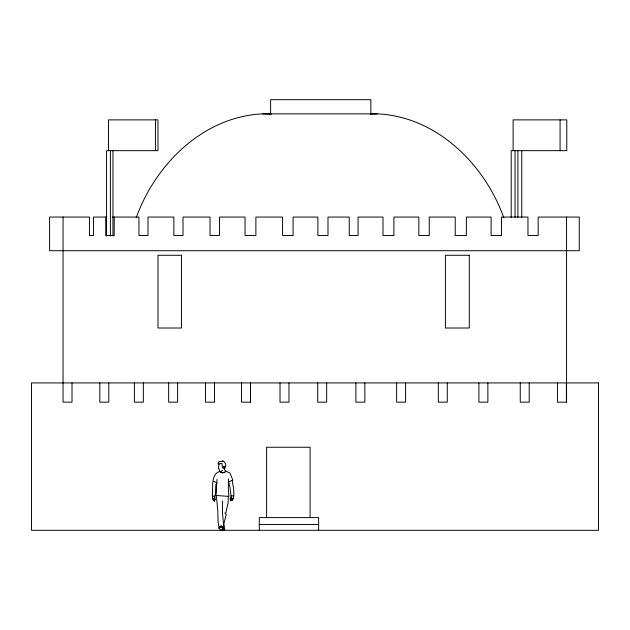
<?xml version="1.0" encoding="UTF-8"?>
<svg xmlns="http://www.w3.org/2000/svg" width="630" height="630" viewBox="0 0 630 630"><rect width="100%" height="100%" fill="white"/><g stroke="black" fill="none" stroke-linecap="round" stroke-linejoin="round"><path stroke-width="0.94" d="M228.572 478.784L228.296 488.478L228.918 496.401L215.995 495.456L216.98 479.328M228.643 482.013L230.029 487.62L231.029 495.763L233.478 495.92L233.407 498.393L232.163 500.267C228.194 502.086 232.446 498.968 231.612 497.101L230.958 498.81L230.021 499.212L231.178 495.731M219.012 528.09L219.72 526.357L221.721 525.877L222.862 527.113L222.673 528.735L221.957 529.452L222.91 530.051L222.705 527.271L221.532 526.326L219.807 526.704L219.012 528.09L220.555 530.224L223.052 530.31M233.202 498.7L232.234 500.157M222.697 470.193L221.303 471.264C210.176 472.169 213.334 487.903 212.255 496.054C218.634 498.07 213.704 485.84 216.846 482.674M212.578 496.07L212.428 498.464L213.286 500.346L214.539 501.212M225.658 513.568L228.091 503.094L228.343 496.212M136.19 217.846C155.382 164.147 203.325 116.644 262.576 113.857L377.48 113.857C436.724 116.644 484.667 164.147 503.858 217.846M224.461 530.31L224.595 528.893L223.398 528.223M223.39 468.2L224.288 467.862L224.634 466.389L223.674 466.184L222.571 468.114L221.862 463.278L218.996 463.979L218.421 468.618L219.114 468.996L219.665 471.216M232.722 498.519L230.556 500.724M219.571 471.232C220.28 474.036 227.241 473.13 224.989 470.413L224.178 468.011M219.138 528.342L221.161 527.255L222.744 528.452M224.737 468.673L225.698 465.468L225.564 463.861L223.934 461.53L222.681 460.727L222.815 461.231L219.019 461.617L218.035 463.113L218.484 463.341L218.169 463.877L218.996 463.979M222.492 530.224L222.91 530.051M219.067 527.42L218.09 521.939L217.799 510.914L216.31 495.424M224.886 472.39L221.634 472.437L219.752 471.476M223.012 529.578L224.8 529.657M370.771 114.085L377.48 113.857M106.738 217.059L93.531 217.059L93.531 235.533L89.46 235.533L89.46 217.059L49.589 217.059L49.589 250.716L579.261 250.716L579.261 217.059L538.162 217.059L538.162 235.533L527.964 235.533L527.964 217.059L501.543 217.059L501.543 235.533L491.101 235.533L491.101 217.059L466.358 217.059L466.358 235.533L455.222 235.533L455.222 217.059L429.243 217.059L429.243 235.533L418.84 235.533L418.84 217.059L393.9 217.059L393.9 235.533L382.993 235.533L382.993 217.059L358.06 217.059L358.06 235.533L349.24 235.533L349.24 217.059L327.994 217.059L327.994 235.533L317.882 235.533L317.882 217.059L293.092 217.059L293.092 235.533L282.563 235.533L282.563 217.059L255.89 217.059L255.89 235.533L245.046 235.533L245.046 217.059L219.508 217.059L219.508 235.533L210.018 235.533L210.018 217.059L183.015 217.059L183.015 235.533L173.864 235.533L173.864 217.059L147.995 217.059L147.995 235.533L138.954 235.533L138.954 217.059L112.51 217.059M250.504 402.161L250.504 382.922L250.512 402.161L241.55 402.161L241.55 382.922M259.292 524.538L318.638 524.538M262.576 113.857L271.191 114.156M228.446 482.013L232.84 480.076L229.966 473.083L225.343 470.83M216.964 482.69L213.436 481.359M223.957 528.31L224.438 528.476L223.863 523.829L226.249 514.6L224.847 512.954M222.429 528.964L223.201 529.326L223.721 526.412L222.516 513.434L222.484 501.165M233.478 495.92L233.887 496.283L233.691 489.101L232.171 480.422M214.846 496.235L215.121 499.968L214.247 497.668L213.995 499.22L214.625 501.299L213.034 498.779M566.559 217.059L566.559 402.161M566.394 382.922L566.386 402.161L557.432 402.161L557.432 382.922M560.07 119.873L560.07 150.665M529.208 382.922L529.216 402.161L520.254 402.161L520.254 382.922M521.758 150.665L521.758 217.366M517.915 150.665L517.915 217.366M515.041 150.665L515.041 217.366M513.119 150.665L513.119 119.873L566.787 119.873L566.787 150.665L511.198 150.665L511.198 217.366M487.864 382.922L487.88 402.161L478.91 402.161L478.91 382.922M447.276 382.922L447.269 402.161L438.315 402.161L438.315 382.922M405.602 382.922L405.594 402.161L396.632 402.161L396.632 382.922M370.857 114.424L370.857 99.69L270.616 99.69L270.616 114.424M364.857 382.922L364.864 402.161L355.903 402.161L355.903 382.922M326.679 382.922L326.671 402.161L317.709 402.161L317.709 382.922M318.638 530.31L318.638 517.608L259.292 517.608L259.292 530.31M310.086 517.608L310.086 447.253L266.6 447.253L266.6 517.608M288.973 382.922L288.981 402.161L280.019 402.161L280.019 382.922M214.507 382.922L214.507 402.161L205.553 402.161L205.553 382.922M177.621 382.922L177.629 402.161L168.667 402.161L168.667 382.922M155.437 119.873L155.437 150.665M143.356 382.922L143.349 402.161L134.395 402.161L134.395 382.922M114.203 217.059L114.203 235.533L105.73 235.533L105.73 217.059M112.951 150.665L112.951 236.006M110.415 150.665L110.415 236.006M108.785 382.922L108.777 402.161L99.823 402.161L99.823 382.922M108.494 150.665L108.494 119.873L157.972 119.873L157.972 150.665L106.564 150.665L106.564 236.006M72.017 382.922L72.009 402.161L63.055 402.161L63.055 217.059M181.464 255.276L157.988 255.276L157.988 328.01L181.464 328.01L181.464 255.276M469.279 255.276L445.426 255.276L445.426 328.01L469.279 328.01L469.279 255.276M598.5 382.922L31.5 382.922L31.5 530.31L598.5 530.31L598.5 382.922"/></g></svg>
